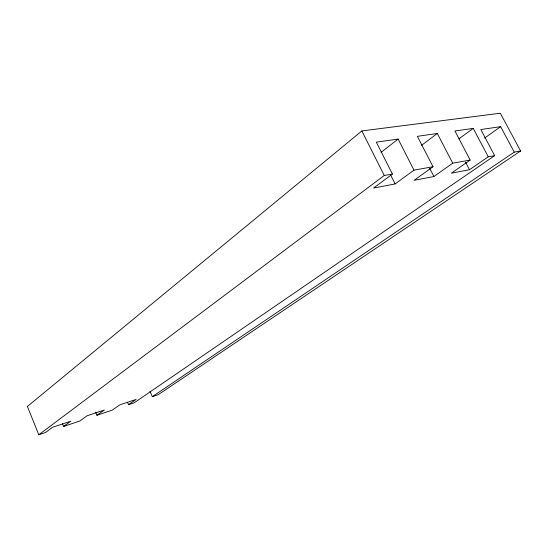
<?xml version="1.0" encoding="UTF-8"?>
<svg xmlns="http://www.w3.org/2000/svg" width="548" height="548" viewBox="0 0 548 548"><rect width="100%" height="100%" fill="white"/><g stroke="black" fill="none" stroke-linecap="round" stroke-linejoin="round"><path stroke-width="0.82" d="M149.981 391.238L152.317 396.677L158.194 394.704L520.6 151.001L500.331 113.224L361.851 130.938L27.4 406.458L38.792 434.776L45.525 432.516L52.567 427.269L70.774 421.2L63.595 426.454L62.342 423.378M381.045 152.378L398.122 139.055L413.987 170.14L433.023 166.722L417.364 136.322L437.304 133.486L452.737 163.181L470.163 160.057L454.929 130.986L473.225 128.39L488.247 156.81L494.666 155.653L480.822 129.54L500.653 126.67L514.271 152.132L520.6 151.001M421.624 145.288L437.304 133.486M38.792 434.776L384.258 175.476L392.409 174.017L376.318 142.151L398.122 139.055M392.409 174.017L373.572 188.053L395.135 183.929L413.987 170.14M458.957 138.802L473.225 128.39M433.023 166.722L414.165 180.299L433.906 176.525L452.737 163.181M484.603 138.082L500.653 126.67M95.633 412.158L96.928 415.268L104.339 410.014L87.118 415.754L79.823 421.008L63.595 426.454M470.163 160.057L451.36 173.195L469.499 169.729L488.247 156.81M127.513 402.307L128.513 404.664L136.123 399.417L119.813 404.856L112.299 410.11L96.928 415.268M494.666 155.653L134.329 402.712L128.513 404.664M152.317 396.677L514.271 152.132M465.547 162.174L469.499 169.729M429.673 168.298L433.906 176.525M390.512 174.771L395.135 183.929M361.851 130.938L384.258 175.476"/></g></svg>
